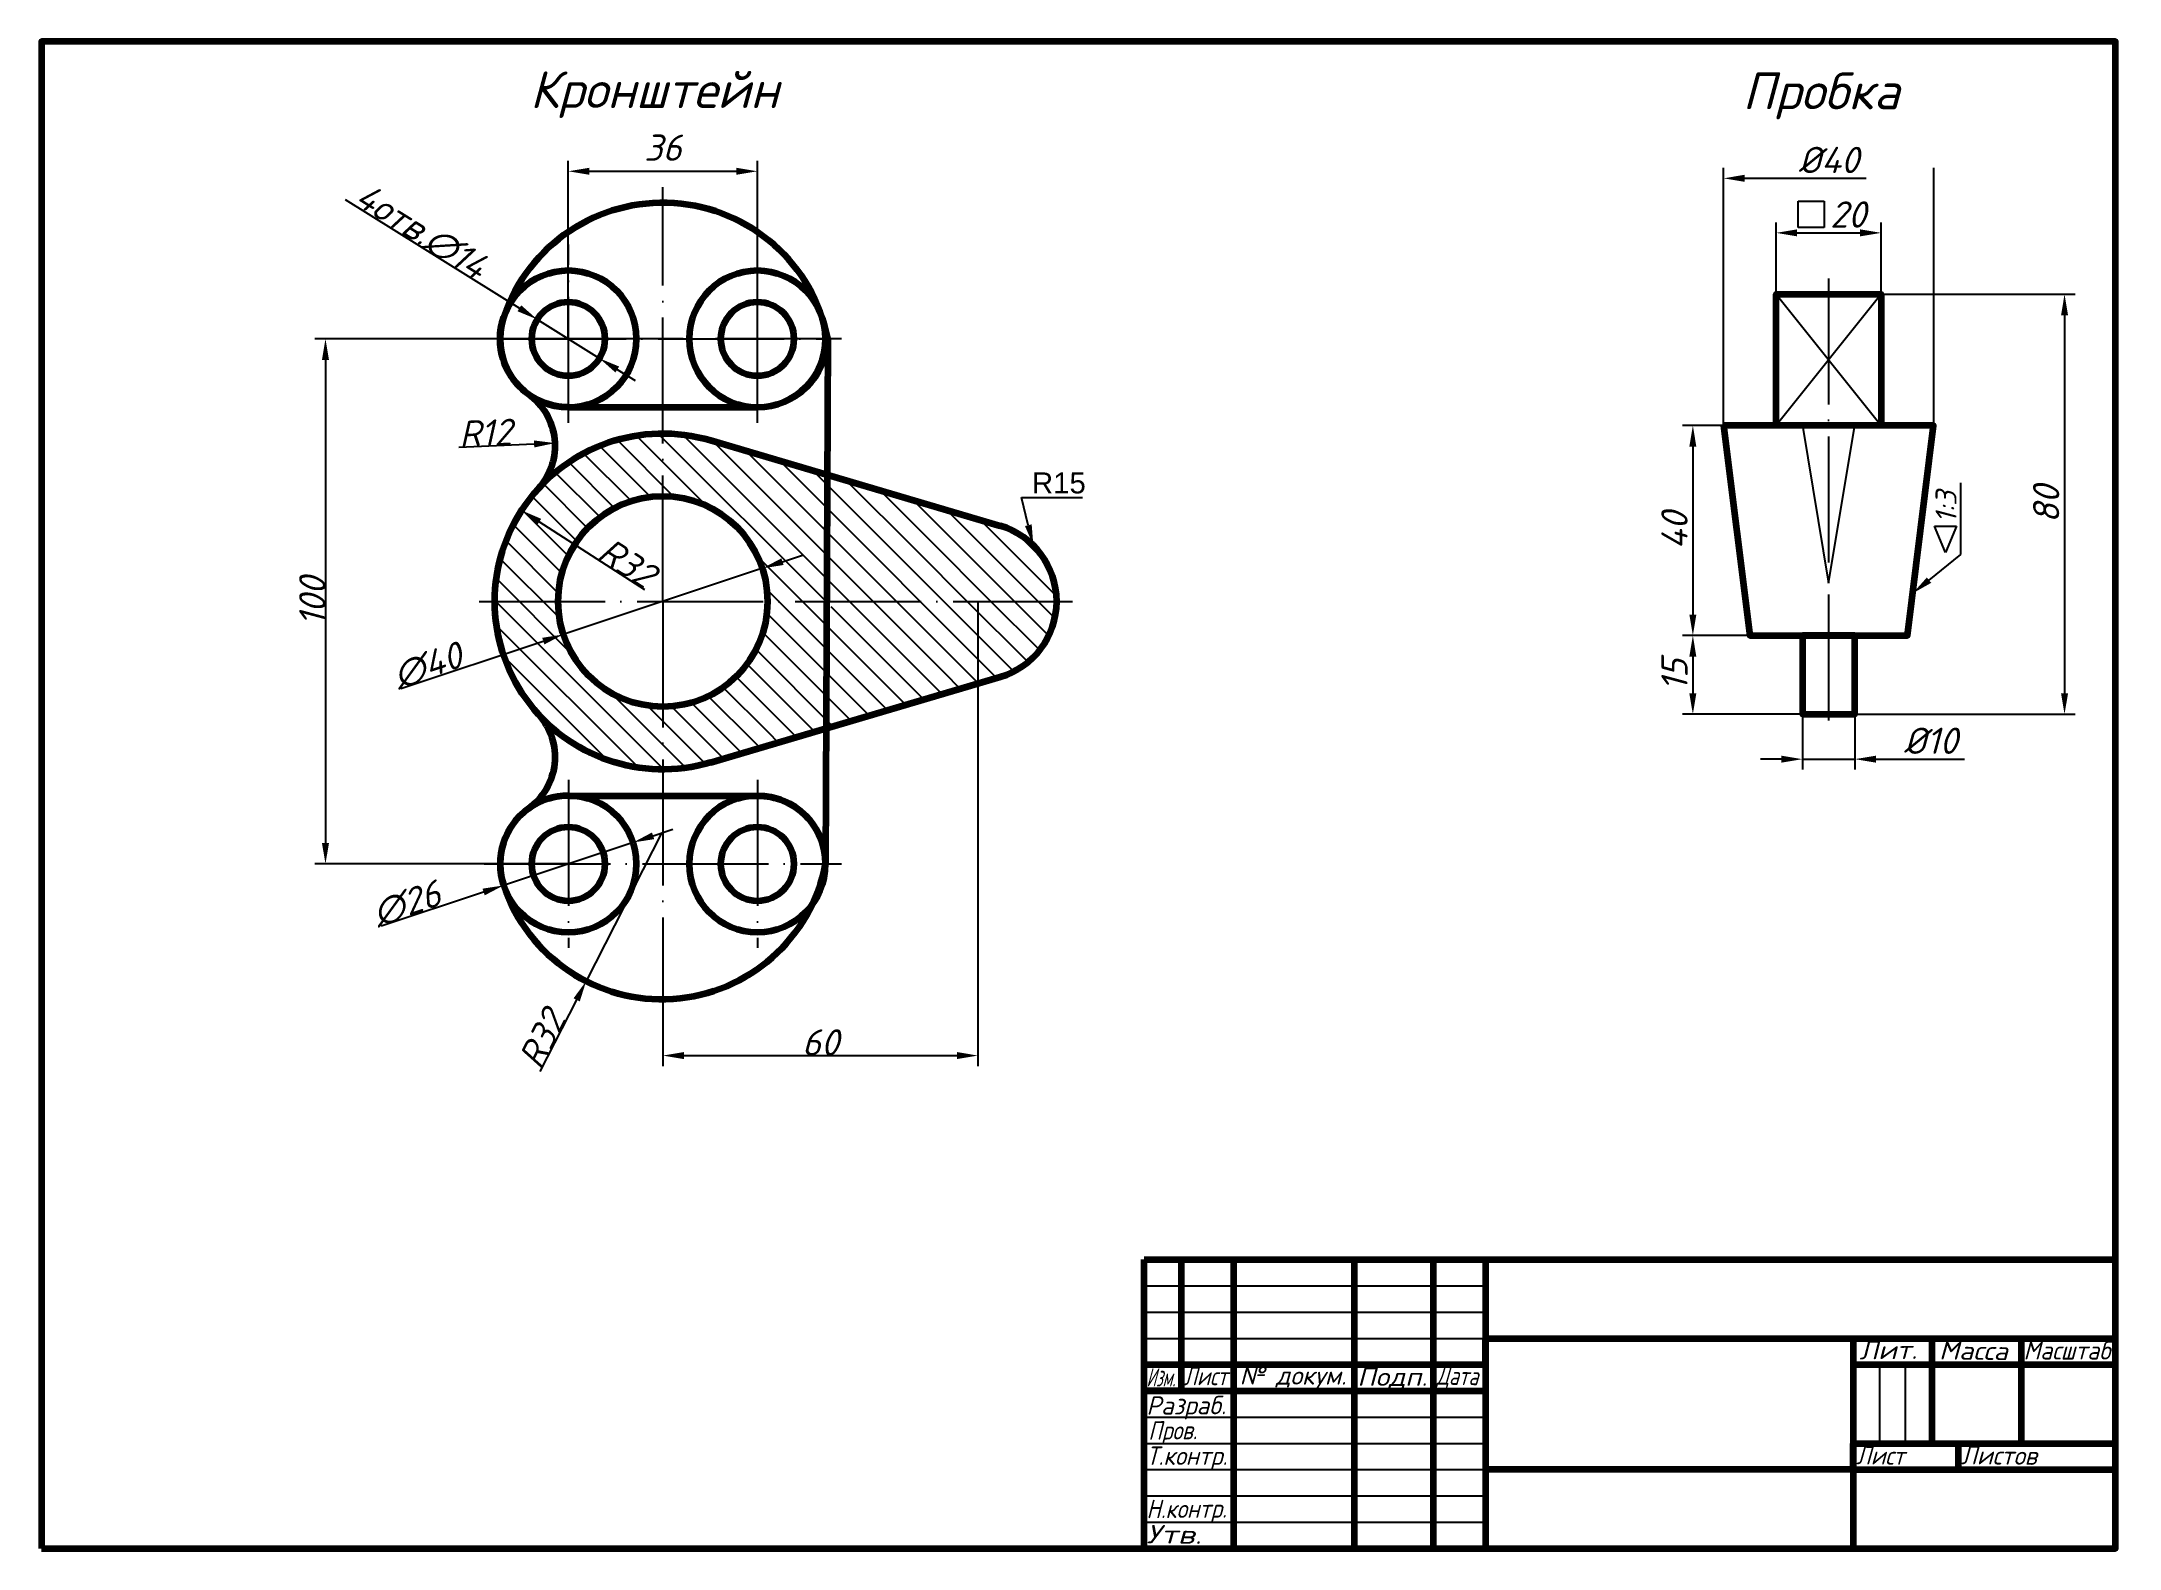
# Paper-space layout 'Лист1' of a CAD drawing. Header units: millimetres. Extents: x 20 to 416, y 5 to 292.
import ezdxf
from ezdxf import colors
from ezdxf.entities.mleader import LeaderData, LeaderLine
from ezdxf.enums import TextEntityAlignment as Align
from ezdxf.math import Vec2, Vec3

# ---------------------------------------------------------------- set-up
doc = ezdxf.new("R2010")
doc.units = ezdxf.units.MM
doc.linetypes.add('ACAD_ISO04W100', pattern=[30, 24, -3, 0, -3])
for name, color, linetype in [('Оси', 7, 'ACAD_ISO04W100'), ('Размеры', 7, 'Continuous'), ('Текст', 7, 'Continuous'), ('Тонкие', 7, 'Continuous'), ('Штриховка', 7, 'Continuous')]:
    doc.layers.add(name, color=color, linetype=linetype)
doc.layers.add('Толстые', color=1, linetype='Continuous', lineweight=100)
doc.styles.get("Standard").update_dxf_attribs({"font": 'arial.ttf'})
doc.styles.add('Наклонный', font='isocpeur.ttf', dxfattribs={"oblique": 15})
doc.dimstyles.new('ГОСТ', dxfattribs={"dimtxt": 5, "dimasz": 4, "dimexe": 2, "dimexo": 0, "dimgap": 0, "dimtad": 1, "dimtxsty": 'Наклонный', "dimcen": 0, "dimadec": 0, "dimazin": 0, "dimtfac": 1, "dimtmove": 0, "dimatfit": 3, "dimfxl": 1, "dimarcsym": 0})

# ---------------------------------------------------------------- blocks, each defined once
blk = doc.blocks.new('Основная надпись форма1')
at = {"layer": 'Толстые'}
for p, q in [((0, 0), (0, 55)), ((0, 55), (185, 55)), ((0, 55), (7, 55)), ((7, 55), (17, 55)), ((7, 55), (7, 30)), ((17, 55), (17, 0)), ((17, 55), (40, 55)), ((40, 55), (40, 0)), ((40, 55), (55, 55)), ((55, 55), (55, 0)), ((55, 55), (65, 55)), ((65, 55), (65, 0)), ((65, 35), (65, 40)), ((65, 40), (135, 40)), ((135, 40), (150, 40)), ((135, 40), (135, 15)), ((135, 40), (135, 35)), ((150, 40), (167, 40)), ((150, 40), (150, 20)), ((167, 40), (185, 40)), ((167, 40), (167, 20)), ((0, 30), (0, 35)), ((0, 35), (65, 35)), ((135, 35), (185, 35)), ((7, 30), (0, 30)), ((0, 30), (65, 30)), ((135, 15), (135, 20)), ((135, 20), (185, 20)), ((150, 20), (155, 20)), ((155, 20), (155, 15)), ((135, 15), (65, 15)), ((135, 15), (135, 0)), ((135, 15), (185, 15))]:
    blk.add_line(p, q, dxfattribs=at)
blk.add_lwpolyline([(-210, 0), (185, 0), (185, 287), (-210, 287)], close=True, dxfattribs=at)
at = {"layer": 'Тонкие'}
for p, q in [((0, 50), (65, 50)), ((0, 45), (65, 45)), ((0, 40), (65, 40)), ((140, 35), (140, 20)), ((145, 20), (145, 35)), ((0, 25), (65, 25)), ((0, 20), (65, 20)), ((0, 15), (65, 15)), ((0, 10), (65, 10)), ((0, 5), (65, 5))]:
    blk.add_line(p, q, dxfattribs=at)
at = {"layer": 'Текст', "style": 'Наклонный', "oblique": 15}
for s, width, p, p2 in [('Изм.', 0.617328, (0.41, 30.83), (5.92, 30.83)), ('Лист', 0.792923, (7.51, 31.07), (15.83, 31.07)), ('Т.контр.', 0.864259, (0.41, 15.9), (15.83, 15.9))]:
    blk.add_text(s, height=3.5, dxfattribs=dict(at, width=width)).set_placement(p, p2, align=Align.FIT)
for s, rotation, width, p, p2 in [('Разраб.', 0.4617, 0.913241, (0.41, 25.44), (15.59, 25.56)), ('Пров.', 0.7533, 0.830892, (0.78, 20.67), (10.08, 20.79)), ('Н.контр.', 0.4581, 0.857427, (0.41, 5.74), (15.71, 5.86)), ('Утв.', 359.3342, 1.114313, (0.41, 0.97), (10.94, 0.85))]:
    blk.add_text(s, height=3.5, rotation=rotation, dxfattribs=dict(at, width=width)).set_placement(p, p2, align=Align.FIT)
at = {"layer": 'Тонкие', "style": 'Наклонный', "oblique": 15}
for s, rotation, width, p, p2 in [('Лит.', 0.6362, 1.166135, (136.19, 35.98), (147.21, 36.1)), ('Масса', 359.4649, 1.011683, (151.35, 35.98), (164.45, 35.85)), ('Дата', 359.1192, 0.668851, (55.63, 31.19), (63.59, 31.07)), ('Лист', 359.2366, 0.874625, (135.58, 16.02), (144.76, 15.9)), ('Листов', 359.5148, 0.938185, (155.53, 16.02), (169.98, 15.9))]:
    blk.add_text(s, height=3.5, rotation=rotation, dxfattribs=dict(at, width=width)).set_placement(p, p2, align=Align.FIT)
for s, width, p, p2 in [('Масштаб', 0.843314, (167.44, 35.97), (183.97, 35.97)), ('№ докум.', 1.018771, (18.16, 31.19), (38.49, 31.19)), ('Подп.', 1.191571, (40.57, 30.95), (53.91, 30.95))]:
    blk.add_text(s, height=3.5, dxfattribs=dict(at, width=width)).set_placement(p, p2, align=Align.FIT)
blk = doc.blocks.new('*D6')
at = {"layer": 'Defpoints', "color": 0, "transparency": 16777216}
for p in [(340.34, 218.86), (334.48, 178.86), (345.34, 178.86)]:
    blk.add_point(p, dxfattribs=at)
at = {"layer": 'Размеры', "color": 0, "lineweight": -2, "transparency": 16777216}
for p, q in [((340.34, 218.86), (332.48, 218.86)), ((334.48, 214.86), (334.48, 182.86)), ((345.34, 178.86), (332.48, 178.86))]:
    blk.add_line(p, q, dxfattribs=at)
at = {"layer": 'Размеры', "color": 0, "transparency": 16777216}
for points in [[(333.81, 214.86), (335.14, 214.86), (334.48, 218.86)], [(333.81, 182.86), (335.14, 182.86), (334.48, 178.86)]]:
    blk.add_solid(points, dxfattribs=at)
at = {"layer": 'Размеры', "color": 0, "transparency": 16777216, "insert": (330.98, 198.86), "char_height": 5, "attachment_point": 5, "rotation": 90, "style": 'Наклонный'}
blk.add_mtext('40', dxfattribs=at)
blk = doc.blocks.new('*D7')
at = {"layer": 'Defpoints', "color": 0, "transparency": 16777216}
for p in [(345.34, 178.86), (334.48, 163.86), (355.34, 163.86)]:
    blk.add_point(p, dxfattribs=at)
at = {"layer": 'Размеры', "color": 0, "lineweight": -2, "transparency": 16777216}
for p, q in [((345.34, 178.86), (332.48, 178.86)), ((334.48, 174.86), (334.48, 167.86)), ((355.34, 163.86), (332.48, 163.86))]:
    blk.add_line(p, q, dxfattribs=at)
at = {"layer": 'Размеры', "color": 0, "transparency": 16777216}
for points in [[(333.81, 174.86), (335.14, 174.86), (334.48, 178.86)], [(333.81, 167.86), (335.14, 167.86), (334.48, 163.86)]]:
    blk.add_solid(points, dxfattribs=at)
at = {"layer": 'Размеры', "color": 0, "transparency": 16777216, "insert": (330.98, 171.36), "char_height": 5, "attachment_point": 5, "rotation": 90, "style": 'Наклонный'}
blk.add_mtext('15', dxfattribs=at)
blk = doc.blocks.new('*D8')
at = {"layer": 'Defpoints', "color": 0, "transparency": 16777216}
for p in [(370.34, 243.86), (365.34, 163.86), (405.26, 163.86)]:
    blk.add_point(p, dxfattribs=at)
at = {"layer": 'Размеры', "color": 0, "lineweight": -2, "transparency": 16777216}
for p, q in [((370.34, 243.86), (407.26, 243.86)), ((405.26, 239.86), (405.26, 167.86)), ((365.34, 163.86), (407.26, 163.86))]:
    blk.add_line(p, q, dxfattribs=at)
at = {"layer": 'Размеры', "color": 0, "transparency": 16777216}
for points in [[(404.6, 239.86), (405.93, 239.86), (405.26, 243.86)], [(404.6, 167.86), (405.93, 167.86), (405.26, 163.86)]]:
    blk.add_solid(points, dxfattribs=at)
at = {"layer": 'Размеры', "color": 0, "transparency": 16777216, "insert": (401.76, 203.86), "char_height": 5, "attachment_point": 5, "rotation": 90, "style": 'Наклонный'}
blk.add_mtext('80', dxfattribs=at)
blk = doc.blocks.new('*D9')
at = {"layer": 'Defpoints', "color": 0, "transparency": 16777216}
for p in [(380.34, 265.95), (340.34, 218.86), (380.34, 218.86)]:
    blk.add_point(p, dxfattribs=at)
at = {"layer": 'Размеры', "color": 0, "lineweight": -2, "transparency": 16777216}
for p, q in [((340.34, 218.86), (340.34, 267.95)), ((344.34, 265.95), (367.51, 265.95)), ((380.34, 218.86), (380.34, 267.95))]:
    blk.add_line(p, q, dxfattribs=at)
at = {"layer": 'Размеры', "color": 0, "transparency": 16777216}
blk.add_solid([(344.34, 266.62), (344.34, 265.28), (340.34, 265.95)], dxfattribs=at)
at = {"layer": 'Размеры', "color": 0, "transparency": 16777216, "insert": (360.34, 269.45), "char_height": 5, "attachment_point": 5, "style": 'Наклонный'}
blk.add_mtext('%%C40', dxfattribs=at)
blk = doc.blocks.new('*D11')
at = {"layer": 'Defpoints', "color": 0, "transparency": 16777216}
for p in [(370.34, 255.56), (350.34, 243.86), (370.34, 243.86)]:
    blk.add_point(p, dxfattribs=at)
at = {"layer": 'Размеры', "color": 0, "lineweight": -2, "transparency": 16777216}
for p, q in [((350.34, 243.86), (350.34, 257.56)), ((370.34, 243.86), (370.34, 257.56)), ((354.34, 255.56), (366.34, 255.56))]:
    blk.add_line(p, q, dxfattribs=at)
at = {"layer": 'Размеры', "color": 0, "transparency": 16777216}
for points in [[(354.34, 256.23), (354.34, 254.9), (350.34, 255.56)], [(366.34, 256.23), (366.34, 254.9), (370.34, 255.56)]]:
    blk.add_solid(points, dxfattribs=at)
at = {"layer": 'Размеры', "color": 0, "transparency": 16777216, "insert": (364.03, 259.06), "char_height": 5, "attachment_point": 5, "style": 'Наклонный'}
blk.add_mtext('20', dxfattribs=at)
blk = doc.blocks.new('*D12')
at = {"layer": 'Defpoints', "color": 0, "transparency": 16777216}
for p in [(355.34, 163.86), (365.34, 163.86), (365.34, 155.32)]:
    blk.add_point(p, dxfattribs=at)
at = {"layer": 'Размеры', "color": 0, "lineweight": -2, "transparency": 16777216}
for p, q in [((355.34, 163.86), (355.34, 153.32)), ((365.34, 163.86), (365.34, 153.32)), ((351.34, 155.32), (347.34, 155.32)), ((355.34, 155.32), (365.34, 155.32)), ((369.34, 155.32), (386.18, 155.32))]:
    blk.add_line(p, q, dxfattribs=at)
at = {"layer": 'Размеры', "color": 0, "transparency": 16777216}
for points in [[(351.34, 155.98), (351.34, 154.65), (355.34, 155.32)], [(369.34, 155.98), (369.34, 154.65), (365.34, 155.32)]]:
    blk.add_solid(points, dxfattribs=at)
at = {"layer": 'Размеры', "color": 0, "transparency": 16777216, "insert": (379.76, 158.82), "char_height": 5, "attachment_point": 5, "style": 'Наклонный'}
blk.add_mtext('%%C10', dxfattribs=at)
blk = doc.blocks.new('*D15')
at = {"layer": 'Defpoints', "color": 0, "transparency": 16777216}
for p in [(156.32, 267.29), (120.32, 235.36), (156.32, 235.36)]:
    blk.add_point(p, dxfattribs=at)
at = {"layer": 'Текст', "color": 0, "lineweight": -2, "transparency": 16777216}
for p, q in [((120.32, 235.36), (120.32, 269.29)), ((156.32, 235.36), (156.32, 269.29)), ((124.32, 267.29), (152.32, 267.29))]:
    blk.add_line(p, q, dxfattribs=at)
at = {"layer": 'Текст', "color": 0, "transparency": 16777216}
for points in [[(124.32, 267.96), (124.32, 266.63), (120.32, 267.29)], [(152.32, 267.96), (152.32, 266.63), (156.32, 267.29)]]:
    blk.add_solid(points, dxfattribs=at)
at = {"layer": 'Текст', "color": 0, "transparency": 16777216, "insert": (138.32, 271.79), "char_height": 5, "attachment_point": 5, "style": 'Наклонный'}
blk.add_mtext('36', dxfattribs=at)
blk = doc.blocks.new('*D19')
at = {"layer": 'Defpoints', "color": 0, "transparency": 16777216}
for p in [(114.39, 239.08), (126.26, 231.65)]:
    blk.add_point(p, dxfattribs=at)
at = {"layer": 'Текст', "color": 0, "lineweight": -2, "transparency": 16777216}
for p, q in [((77.85, 261.92), (110.99, 241.2)), ((126.26, 231.65), (114.39, 239.08)), ((129.65, 229.53), (133.04, 227.41))]:
    blk.add_line(p, q, dxfattribs=at)
at = {"layer": 'Текст', "color": 0, "transparency": 16777216}
for points in [[(111.35, 241.76), (110.64, 240.63), (114.39, 239.08)], [(130, 230.1), (129.29, 228.97), (126.26, 231.65)]]:
    blk.add_solid(points, dxfattribs=at)
at = {"layer": 'Текст', "color": 0, "transparency": 16777216, "insert": (92.32, 255.82), "char_height": 5, "attachment_point": 5, "rotation": 327.9821, "style": 'Наклонный'}
blk.add_mtext('4отв.∅14', dxfattribs=at)
blk = doc.blocks.new('*D20')
at = {"layer": 'Defpoints', "color": 0, "transparency": 16777216}
for p in [(105.81, 215.01), (117.8, 215.52)]:
    blk.add_point(p, dxfattribs=at)
at = {"layer": 'Размеры', "color": 0, "lineweight": -2, "transparency": 16777216}
blk.add_line((99.47, 214.74), (113.8, 215.35), dxfattribs=at)
at = {"layer": 'Размеры', "color": 0, "transparency": 16777216}
blk.add_solid([(113.77, 216.02), (113.83, 214.69), (117.8, 215.52)], dxfattribs=at)
at = {"layer": 'Размеры', "color": 0, "transparency": 16777216, "insert": (104.53, 217.46), "char_height": 5, "attachment_point": 5, "rotation": 2.4558, "style": 'Наклонный'}
blk.add_mtext('R12', dxfattribs=at)
blk = doc.blocks.new('*D21')
at = {"layer": 'Defpoints', "color": 0, "transparency": 16777216}
for p in [(111.42, 202.7), (138.32, 185.36)]:
    blk.add_point(p, dxfattribs=at)
at = {"layer": 'Размеры', "color": 0, "lineweight": -2, "transparency": 16777216}
blk.add_line((134.91, 187.57), (114.79, 200.53), dxfattribs=at)
at = {"layer": 'Размеры', "color": 0, "transparency": 16777216}
blk.add_solid([(115.15, 201.09), (114.43, 199.97), (111.42, 202.7)], dxfattribs=at)
at = {"layer": 'Размеры', "color": 0, "transparency": 16777216, "insert": (131.5, 192.74), "char_height": 5, "attachment_point": 5, "rotation": 327.1944, "style": 'Наклонный'}
blk.add_mtext('R32', dxfattribs=at)
blk = doc.blocks.new('*D22')
at = {"layer": 'Defpoints', "color": 0, "transparency": 16777216}
for p in [(157.3, 191.67), (119.34, 179.06)]:
    blk.add_point(p, dxfattribs=at)
at = {"layer": 'Размеры', "color": 0, "lineweight": -2, "transparency": 16777216}
for p, q in [((161.1, 192.93), (164.89, 194.19)), ((157.3, 191.67), (119.34, 179.06)), ((88.45, 168.8), (115.55, 177.8))]:
    blk.add_line(p, q, dxfattribs=at)
at = {"layer": 'Размеры', "color": 0, "transparency": 16777216}
for points in [[(160.89, 193.56), (161.31, 192.3), (157.3, 191.67)], [(115.34, 178.43), (115.76, 177.17), (119.34, 179.06)]]:
    blk.add_solid(points, dxfattribs=at)
at = {"layer": 'Размеры', "color": 0, "transparency": 16777216, "insert": (93.52, 173.12), "char_height": 5, "attachment_point": 5, "rotation": 18.3772, "style": 'Наклонный'}
blk.add_mtext('∅40', dxfattribs=at)
blk = doc.blocks.new('*D23')
at = {"layer": 'Defpoints', "color": 0, "transparency": 16777216}
for p in [(132.66, 139.45), (107.98, 131.27)]:
    blk.add_point(p, dxfattribs=at)
at = {"layer": 'Размеры', "color": 0, "lineweight": -2, "transparency": 16777216}
for p, q in [((132.66, 139.45), (107.98, 131.27)), ((136.46, 140.71), (140.25, 141.97)), ((84.7, 123.56), (104.18, 130.02))]:
    blk.add_line(p, q, dxfattribs=at)
at = {"layer": 'Размеры', "color": 0, "transparency": 16777216}
for points in [[(136.25, 141.35), (136.67, 140.08), (132.66, 139.45)], [(103.98, 130.65), (104.39, 129.38), (107.98, 131.27)]]:
    blk.add_solid(points, dxfattribs=at)
at = {"layer": 'Размеры', "color": 0, "transparency": 16777216, "insert": (89.53, 127.79), "char_height": 5, "attachment_point": 5, "rotation": 18.3389, "style": 'Наклонный'}
blk.add_mtext('∅26', dxfattribs=at)
blk = doc.blocks.new('*D24')
at = {"layer": 'Defpoints', "color": 0, "transparency": 16777216}
for p in [(138.11, 141.38), (123.72, 113.04)]:
    blk.add_point(p, dxfattribs=at)
at = {"layer": 'Размеры', "color": 0, "lineweight": -2, "transparency": 16777216}
for p, q in [((138.11, 141.38), (123.72, 113.04)), ((114.96, 95.8), (121.91, 109.48))]:
    blk.add_line(p, q, dxfattribs=at)
at = {"layer": 'Размеры', "color": 0, "transparency": 16777216}
blk.add_solid([(121.32, 109.78), (122.5, 109.17), (123.72, 113.04)], dxfattribs=at)
at = {"layer": 'Размеры', "color": 0, "transparency": 16777216, "insert": (115.3, 101.99), "char_height": 5, "attachment_point": 5, "rotation": 63.0713, "style": 'Наклонный'}
blk.add_mtext('R32', dxfattribs=at)
blk = doc.blocks.new('*D27')
at = {"layer": 'Defpoints', "color": 0, "transparency": 16777216}
for p in [(120.32, 235.36), (74.07, 135.36), (120.32, 135.36)]:
    blk.add_point(p, dxfattribs=at)
at = {"layer": 'Размеры', "color": 0, "lineweight": -2, "transparency": 16777216}
for p, q in [((120.32, 235.36), (72.07, 235.36)), ((74.07, 231.36), (74.07, 139.36)), ((120.32, 135.36), (72.07, 135.36))]:
    blk.add_line(p, q, dxfattribs=at)
at = {"layer": 'Размеры', "color": 0, "transparency": 16777216}
for points in [[(73.4, 231.36), (74.74, 231.36), (74.07, 235.36)], [(73.4, 139.36), (74.74, 139.36), (74.07, 135.36)]]:
    blk.add_solid(points, dxfattribs=at)
at = {"layer": 'Размеры', "color": 0, "transparency": 16777216, "insert": (71.57, 185.36), "char_height": 5, "attachment_point": 5, "rotation": 90, "style": 'Наклонный'}
blk.add_mtext('100', dxfattribs=at)
blk = doc.blocks.new('*D28')
at = {"layer": 'Defpoints', "color": 0, "transparency": 16777216}
for p in [(198.32, 185.36), (138.32, 109.45), (198.32, 98.86)]:
    blk.add_point(p, dxfattribs=at)
at = {"layer": 'Размеры', "color": 0, "lineweight": -2, "transparency": 16777216}
for p, q in [((198.32, 185.36), (198.32, 96.86)), ((138.32, 109.45), (138.32, 96.86)), ((142.32, 98.86), (194.32, 98.86))]:
    blk.add_line(p, q, dxfattribs=at)
at = {"layer": 'Размеры', "color": 0, "transparency": 16777216}
for points in [[(142.32, 99.53), (142.32, 98.19), (138.32, 98.86)], [(194.32, 99.53), (194.32, 98.19), (198.32, 98.86)]]:
    blk.add_solid(points, dxfattribs=at)
at = {"layer": 'Размеры', "color": 0, "transparency": 16777216, "insert": (168.32, 101.36), "char_height": 5, "attachment_point": 5, "style": 'Наклонный'}
blk.add_mtext('60', dxfattribs=at)

psp = doc.layouts.new('Лист1')

# ---------------------------------------------------------------- hatches: boundary and pattern name
at = {"layer": 'Штриховка'}
h = psp.add_hatch(dxfattribs=at)
h.set_pattern_fill('ANSI31', color=256, angle=90)
h.paths.add_polyline_path([(138.321, 217.364, 0.2064959), (115.044, 207.323, 0.0959776), (124.929, 200.219, -0.1855042), (138.321, 205.364)])
h.paths.add_polyline_path([(124.929, 200.219, -0.0959776), (115.044, 207.323, 0.1913508), (106.321, 185.364), (118.321, 185.364, -0.2123897)])
h.paths.add_polyline_path([(118.321, 185.364), (106.321, 185.364, 0.1913508), (115.044, 163.406, -0.0959776), (124.929, 170.51, -0.2123897)])
h.paths.add_polyline_path([(124.929, 170.51, 0.0959776), (115.044, 163.406, 0.2064959), (138.321, 153.364), (138.321, 165.364, -0.1855042)])
h.paths.add_polyline_path([(151.714, 170.51, -0.1855042), (138.321, 165.364), (138.321, 153.364, 0.2064959), (161.598, 163.406, 0.0959776)])
h.paths.add_polyline_path([(169.559, 178.419), (169.53, 185.364), (158.321, 185.364, -0.2123897), (151.714, 170.51, -0.0959776), (161.598, 163.406, 0.1351847)])
h.paths.add_polyline_path([(161.598, 207.323, -0.0959776), (151.714, 200.219, -0.2123897), (158.321, 185.364), (169.53, 185.364), (169.5, 192.57, 0.1330645)])
h.paths.add_polyline_path([(138.321, 217.364), (138.321, 205.364, -0.1855042), (151.714, 200.219, 0.0959776), (161.598, 207.323, 0.2064959)])
h.paths.add_polyline_path([(169.429, 209.541), (164.569, 210.977, -0.0368415), (161.598, 207.323, -0.1330645), (169.5, 192.57)])
h.paths.add_polyline_path([(202.571, 199.75), (169.429, 209.541), (169.5, 192.57, -0.0568391), (170.321, 185.364), (183.321, 185.364, -0.5010861)])
h.paths.add_polyline_path([(183.321, 185.364), (170.321, 185.364, -0.0547498), (169.559, 178.419), (169.63, 161.247), (202.571, 170.979, -0.5010861)])
h.paths.add_polyline_path([(169.559, 178.419, -0.1351847), (161.598, 163.406, -0.0368415), (164.569, 159.752), (169.63, 161.247)])
h.paths.add_polyline_path([(161.598, 163.406, -0.1325855), (147.388, 154.676), (164.569, 159.752, 0.0368415)])
h.paths.add_polyline_path([(164.569, 210.977), (147.388, 216.053, -0.1325855), (161.598, 207.323, 0.0368415)])
h.paths.add_polyline_path([(183.321, 185.364), (213.321, 185.364, 1)])
h.paths.add_polyline_path([(384.683, 20.182), (401.726, 20.038), (401.769, 25.109), (384.726, 25.253)], flags=9)
h.paths.add_polyline_path([(364.721, 20.186), (376.5, 20.029), (376.568, 25.1), (364.789, 25.257)], flags=9)
h.paths.add_polyline_path([(396.594, 40.128), (415.719, 40.128), (415.719, 45.199), (396.594, 45.199)], flags=9)
h.paths.add_polyline_path([(380.5, 40.139), (396.197, 39.993), (396.244, 45.064), (380.547, 45.21)], flags=9)
h.paths.add_polyline_path([(365.354, 40.123), (378.97, 40.274), (378.913, 45.345), (365.298, 45.193)], flags=9)
h.paths.add_polyline_path([(284.496, 34.73), (295.44, 34.562), (295.53, 40.393), (284.586, 40.561)], flags=9)
h.paths.add_polyline_path([(269.722, 35.102), (285.664, 35.102), (285.664, 40.173), (269.722, 40.173)], flags=9)
h.paths.add_polyline_path([(246.791, 34.079), (270.49, 34.079), (270.49, 40.672), (246.791, 40.672)], flags=9)
h.paths.add_polyline_path([(236.664, 35.225), (247.586, 35.225), (247.586, 40.296), (236.664, 40.296)], flags=9)
h.paths.add_polyline_path([(229.553, 5.135), (242.678, 4.982), (242.737, 10.053), (229.612, 10.206)], flags=9)
h.paths.add_polyline_path([(229.054, 8.618), (247.734, 8.768), (247.681, 15.36), (229.001, 15.211)], flags=9)
h.paths.add_polyline_path([(229.037, 18.785), (247.839, 18.785), (247.839, 25.377), (229.037, 25.377)], flags=9)
h.paths.add_polyline_path([(229.432, 23.539), (242.112, 23.705), (242.026, 30.297), (229.346, 30.131)], flags=9)
h.paths.add_polyline_path([(229.054, 28.317), (247.611, 28.467), (247.558, 35.059), (229.001, 34.91)], flags=9)
h.paths.add_polyline_path([(229.563, 34.98), (237.668, 34.98), (237.668, 40.051), (229.563, 40.051)], flags=9)
h = psp.add_hatch(dxfattribs=at)
h.set_pattern_fill('ANSI31', color=256, angle=90)
h.paths.add_polyline_path([(213.321, 185.364), (183.321, 185.364, 1)])

# ---------------------------------------------------------------- linework, layer by layer
at = {"layer": 'Оси'}
for p, q in [((138.321, 185.364), (138.321, 264.282)), ((120.321, 219.364), (120.321, 253.364)), ((120.321, 219.364), (120.321, 252.293)), ((120.321, 219.364), (120.321, 251.364)), ((156.321, 219.364), (156.321, 251.364)), ((360.302, 246.859), (360.336, 160.859)), ((172.321, 235.364), (104.321, 235.364)), ((107.321, 235.364), (169.321, 235.364)), ((107.321, 235.364), (107.321, 235.364)), ((120.321, 222.364), (120.321, 222.364)), ((120.321, 222.364), (120.321, 222.364)), ((120.321, 222.364), (120.321, 222.364)), ((120.321, 222.364), (120.321, 222.364)), ((120.321, 222.364), (120.321, 222.364)), ((120.321, 222.364), (120.321, 222.364)), ((103.321, 185.364), (216.321, 185.364)), ((138.321, 185.364), (138.321, 106.447)), ((120.321, 151.364), (120.321, 119.364)), ((156.321, 151.364), (156.321, 119.364)), ((104.321, 135.364), (172.321, 135.364)), ((156.321, 122.364), (156.321, 122.364))]:
    psp.add_line(p, q, dxfattribs=at)
at = {"layer": 'Толстые'}
for points in [[(169.738, 235.364, 0.7698984), (108.006, 239.526, -1.1761325)], [(120.321, 248.364, 1), (120.321, 222.364, 1), (120.321, 248.364, 6.0780449)], [(156.321, 248.364, 1), (156.321, 222.364, 1), (156.321, 248.364, 1.5918574)], [(120.321, 242.364, 1), (120.321, 228.364, 1), (120.321, 242.364, 1)], [(156.321, 242.364, 1), (156.321, 228.364, 1), (156.321, 242.364, 0.3836551)], [(114.675, 206.924, 0.4497633), (112.774, 224.78, -0.3306251), (108.006, 239.526, -0.6276104)], [(120.321, 222.364, -0.4142136), (107.321, 235.364, 1.2423654)], [(120.321, 222.364), (156.321, 222.364, 0.4050071), (169.738, 235.364, 1.8413383)], [(147.388, 154.676, -1.3381695), (147.388, 216.053, -4.5171633)], [(138.321, 205.364, 1), (138.321, 165.364, 1), (138.321, 205.364, 1)], [(202.571, 170.979, 0.7472895), (202.571, 199.75, 0.6794807)], [(112.774, 145.949, 0.4497633), (114.675, 163.804, 15.9188949)], [(120.321, 148.364, 1), (120.321, 122.364, 1), (120.321, 148.364, 12.3365216)], [(120.321, 148.364, 0.1561085), (112.774, 145.949, 0.1405003)], [(120.321, 148.364), (156.321, 148.364, -0.4142136), (169.321, 135.364, -1.2691307)], [(156.321, 148.364, 1), (156.321, 122.364, 1), (156.321, 148.364, 0.3233541)], [(112.774, 145.949, 0.3306251), (108.006, 131.202, 0.7702615), (169.321, 135.364, 1.447045)], [(120.321, 142.364, 1), (120.321, 128.364, 1), (120.321, 142.364, 5.5914244)], [(156.321, 142.364, 1), (156.321, 128.364, 1), (156.321, 142.364, -0.0630854)]]:
    psp.add_lwpolyline(points, format="xyb", dxfattribs=at)
psp.add_lwpolyline([(340.336, 218.859), (345.336, 178.859), (355.336, 178.859), (355.336, 163.859), (365.336, 163.859), (365.336, 178.859), (355.336, 178.859), (375.336, 178.859), (380.336, 218.859), (370.336, 218.859), (350.336, 218.859), (350.336, 243.859), (370.336, 243.859), (370.336, 218.859)], close=True, dxfattribs=at)
for points in [[(169.738, 235.364), (169.321, 135.364)], [(147.388, 216.053), (202.571, 199.75)], [(147.388, 154.676), (202.571, 170.979)]]:
    psp.add_lwpolyline(points, dxfattribs=at)
at = {"layer": 'Тонкие'}
for p, q in [((354.505, 256.56), (354.505, 261.588)), ((354.505, 261.588), (359.488, 261.588)), ((359.488, 261.588), (359.488, 256.56)), ((359.488, 256.56), (354.505, 256.56)), ((355.336, 218.859), (360.336, 188.859)), ((360.336, 188.859), (365.336, 218.859)), ((380.482, 199.721), (382.988, 199.721)), ((380.482, 199.721), (384.702, 199.721)), ((382.592, 194.653), (380.482, 199.721)), ((380.482, 199.721), (384.702, 199.721)), ((384.702, 199.721), (382.592, 194.653)), ((382.988, 199.721), (384.702, 199.721))]:
    psp.add_line(p, q, dxfattribs=at)
for points in [[(370.336, 243.859), (350.336, 218.859)], [(350.336, 243.859), (370.336, 218.859)]]:
    psp.add_lwpolyline(points, dxfattribs=at)

# ---------------------------------------------------------------- block references
at = {"layer": 'Текст'}
psp.add_blockref('Основная надпись форма1', (230, 5), dxfattribs=at)

# ---------------------------------------------------------------- texts
at = {"layer": 'Текст', "char_height": 7, "attachment_point": 1, "style": 'Наклонный'}
for s, insert in [('Кронштейн', (113.007, 286.347)), ('Пробка', (343.928, 286.098))]:
    psp.add_mtext_dynamic_manual_height_columns(s, width=58.2175, gutter_width=17.5, heights=[0], dxfattribs=dict(at, insert=insert))

# ---------------------------------------------------------------- dimensions: what is measured, and where the dimension line sits
at = {"layer": 'Размеры'}
for base, p1, p2, text, override, picture, middle in [((380.336, 265.95), (340.336, 218.859), (380.336, 218.859), '%%C<>', {"dimgap": 1, "dimsah": 1, "dimsd2": 1}, '*D9', (360.336, 269.45)), ((365.336, 155.318), (355.336, 163.859), (365.336, 163.859), '%%C10', {"dimgap": 1, "dimtofl": 1, "dimatfit": 2}, '*D12', (379.756, 158.818))]:
    dim = psp.add_linear_dim(base=base, p1=p1, p2=p2, text=text, dimstyle='ГОСТ', override=override, dxfattribs=at)
    dim.commit()
    dim.dimension.update_dxf_attribs({"geometry": picture, "text_midpoint": middle})
dim = psp.add_linear_dim(base=(370.336, 255.563), p1=(350.336, 243.859), p2=(370.336, 243.859), dimstyle='ГОСТ', override={"dimgap": 1}, dxfattribs=at)
dim.commit()
dim.dimension.update_dxf_attribs({"geometry": '*D11', "text_midpoint": (364.028, 255.563), "dimtype": 160})
for base, p1, p2, picture, middle in [((405.264, 163.859), (370.336, 243.859), (365.336, 163.859), '*D8', (401.764, 203.859)), ((334.476, 178.859), (340.336, 218.859), (345.336, 178.859), '*D6', (330.976, 198.859)), ((334.476, 163.859), (345.336, 178.859), (355.336, 163.859), '*D7', (330.976, 171.359))]:
    dim = psp.add_linear_dim(base=base, p1=p1, p2=p2, angle=90, dimstyle='ГОСТ', override={"dimgap": 1}, dxfattribs=at)
    dim.commit()
    dim.dimension.update_dxf_attribs({"geometry": picture, "text_midpoint": middle})
dim = psp.add_linear_dim(base=(74.071, 135.364), p1=(120.321, 235.364), p2=(120.321, 135.364), angle=90, dimstyle='ГОСТ', dxfattribs=at)
dim.commit()
dim.dimension.update_dxf_attribs({"geometry": '*D27', "text_midpoint": (71.571, 185.364)})
for center, mpoint, picture, middle in [((105.807, 215.009), (117.796, 215.523), '*D20', (104.638, 214.959)), ((138.321, 185.364), (111.425, 202.702), '*D21', (130.141, 190.637))]:
    dim = psp.add_radius_dim(center=center, mpoint=mpoint, dimstyle='ГОСТ', dxfattribs=at)
    dim.commit()
    dim.dimension.update_dxf_attribs({"geometry": picture, "text_midpoint": middle, "dimtype": 164})
dim = psp.add_diameter_dim_2p(p1=(157.301, 191.67), p2=(119.341, 179.059), dimstyle='ГОСТ', override={"dimtmove": 1}, dxfattribs=at)
dim.commit()
dim.dimension.update_dxf_attribs({"geometry": '*D22', "text_midpoint": (94.31, 170.743), "dimtype": 163})
dim = psp.add_linear_dim(base=(198.321, 98.86), p1=(138.321, 109.447), p2=(198.321, 185.364), dimstyle='ГОСТ', dxfattribs=at)
dim.commit()
dim.dimension.update_dxf_attribs({"geometry": '*D28', "text_midpoint": (168.321, 101.36)})
dim = psp.add_diameter_dim_2p(p1=(132.661, 139.455), p2=(107.982, 131.274), dimstyle='ГОСТ', dxfattribs=at)
dim.commit()
dim.dimension.update_dxf_attribs({"geometry": '*D23', "text_midpoint": (90.318, 125.419), "dimtype": 163})
dim = psp.add_radius_dim(center=(138.114, 141.377), mpoint=(123.721, 113.042), text='R32', dimstyle='ГОСТ', dxfattribs=at)
dim.commit()
dim.dimension.update_dxf_attribs({"geometry": '*D24', "text_midpoint": (115.301, 101.986)})
at = {"layer": 'Текст'}
dim = psp.add_linear_dim(base=(156.321, 267.293), p1=(120.321, 235.364), p2=(156.321, 235.364), dimstyle='ГОСТ', override={"dimgap": 2}, dxfattribs=at)
dim.commit()
dim.dimension.update_dxf_attribs({"geometry": '*D15', "text_midpoint": (138.321, 271.793)})
dim = psp.add_diameter_dim_2p(p1=(126.257, 231.653), p2=(114.386, 239.076), text='4отв.<>', dimstyle='ГОСТ', dxfattribs=at)
dim.commit()
dim.dimension.update_dxf_attribs({"geometry": '*D19', "text_midpoint": (90.997, 253.701), "dimtype": 163})

# ---------------------------------------------------------------- leaders
at = {"layer": 'Размеры'}
ml = psp.add_multileader_mtext('Standard', dxfattribs=at)
ml.set_content('R15', color=256)
ml.set_leader_properties()
ml.build(insert=Vec2(0, 0))
ml.multileader.update_dxf_attribs({"text_left_attachment_type": 6, "text_right_attachment_type": 6, "dogleg_length": 0})
ctx = ml.context
ctx.base_point, ctx.plane_origin = Vec3(206.617, 205.132), Vec3(208.889, 196.01)
ctx.left_attachment, ctx.right_attachment = 6, 6
notes = []
notes.append((ctx, [(0, (1, 1, 0), (206.617, 205.132), (1, 0), 0, [(0, [(208.889, 196.01)], 0, [])])]))
ctx.mtext.insert, ctx.mtext.flow_direction = Vec3(208.617, 209.932), 5
ml = psp.add_multileader_mtext('Standard', dxfattribs=at)
ml.set_content('1:3', color=256, style='Наклонный')
ml.set_leader_properties()
ml.build(insert=Vec2(0, 0))
ml.multileader.update_dxf_attribs({"text_left_attachment_type": 6})
ctx = ml.context
ctx.base_point, ctx.plane_origin, ctx.plane_x_axis, ctx.plane_y_axis = Vec3(385.498, 198.276), Vec3(376.341, 186.9), Vec3(0, 1), Vec3(-1, 0)
ctx.left_attachment = 6
notes.append((ctx, [(0, (1, 1, 0), (385.498, 194.287), (0, 1), 3.988, [(0, [(376.341, 186.9)], 0, [])])]))
ctx.mtext.insert, ctx.mtext.text_direction, ctx.mtext.rotation, ctx.mtext.flow_direction = Vec3(380.698, 200.276), Vec3(0, 1), 1.5707963, 5
for ctx, leaders in notes:
    for number, flags, end, landing, length, lines in leaders:
        leader = LeaderData()
        leader.index, (leader.has_last_leader_line, leader.has_dogleg_vector, leader.attachment_direction) = number, flags
        leader.last_leader_point, leader.dogleg_vector, leader.dogleg_length = Vec3(end), Vec3(landing), length
        for number, points, colour, breaks in lines:
            line = LeaderLine()
            line.index, line.vertices, line.color, line.breaks = number, Vec3.list(points), colors.encode_raw_color(colour), breaks
            leader.lines.append(line)
        ctx.leaders.append(leader)

doc.saveas('drawing.dxf')
